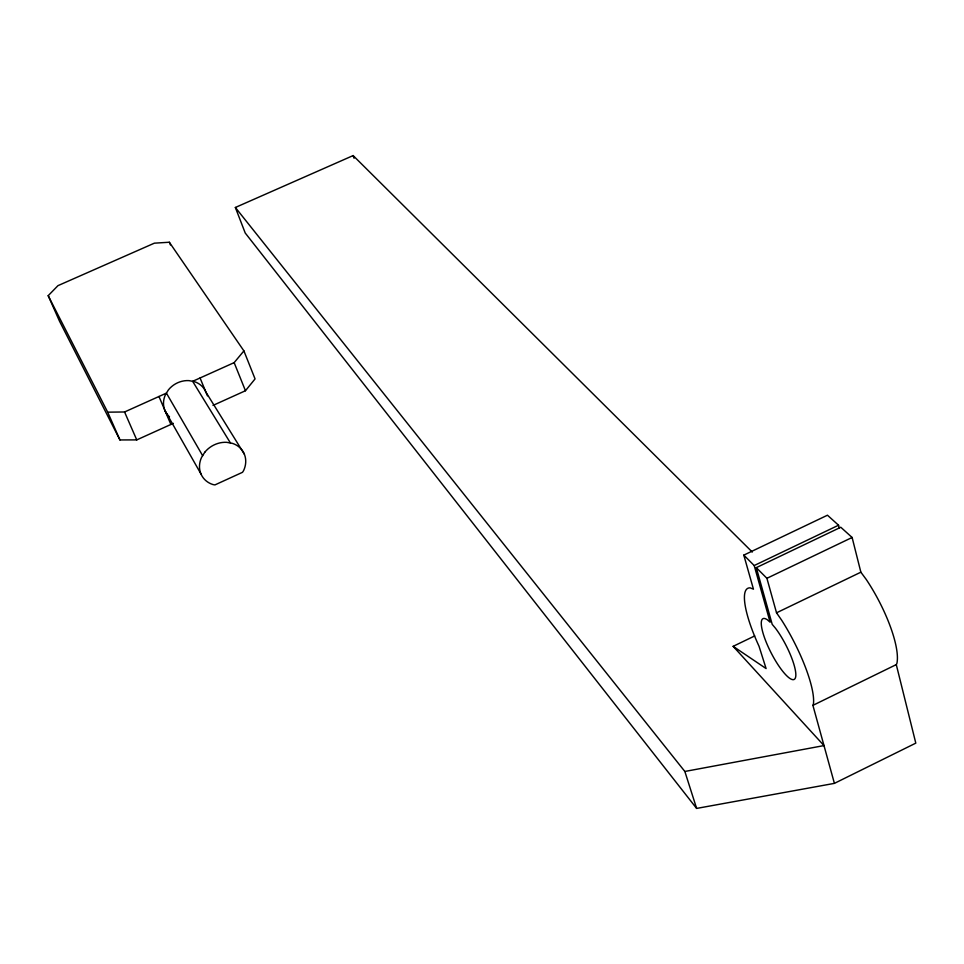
<?xml version="1.0" encoding="UTF-8"?>
<svg xmlns="http://www.w3.org/2000/svg" width="964" height="964" viewBox="0 0 964 964"><rect width="100%" height="100%" fill="white"/><g stroke="black" fill="none" stroke-linecap="round" stroke-linejoin="round"><path stroke-width="1.45" d="M812.905 705.359L813.375 704.31A68.36 16.701 62.8 0 0 781.635 620.165L776.526 612.815L766.91 578.304L756.294 567.651L840.789 527.248L852.116 537.478L860.864 572.194L866.19 579.388A68.022 19.316 62.3 0 1 896.869 663.509L896.279 664.606L812.905 705.359L834.402 783.371L696.623 808.422L245.218 232.999L235.361 207.477L353.137 155.578L752.281 552.059M212.996 405.41L245.458 390.733L255.062 378.912L243.904 350.908L169.339 242.241L154.373 243.169L57.948 285.657L48.2 295.671L59.443 321.048L119.946 439.946L136.755 439.897L173.339 423.353M230.456 443.018L192.643 381.322L234.156 362.633L243.904 350.908M834.402 783.371L915.8 743.136L896.279 664.606M235.361 207.477L684.85 771.465L823.991 745.582L733.146 646.338L754.692 635.939M776.526 612.815L860.864 572.194M766.91 578.304L852.116 537.478M733.146 646.338L766.091 668.558L759.029 646.254A68.36 16.701 62.8 0 1 750.173 587.871L753.45 589.173L743.81 555.119L827.461 515.21L838.547 525.223L839.283 528.067M743.81 555.119L754.197 565.543L838.547 525.223M48.2 295.671L107.691 412.17L124.561 411.977L166.423 393.131L202.645 455.671M244.338 454.14L205.874 392.059A22.485 19.955 -30 0 0 194.463 381.672L188.992 380.623A22.485 19.955 -30 0 0 168.423 389.878L165.41 394.746A22.485 19.955 -30 0 0 169.495 416.846M164.94 410.519L200.958 473.939M107.691 412.17L119.946 439.946M124.561 411.977L136.755 439.897M158.964 396.481L170.881 424.461M200.066 377.984L207.453 395.867M169.339 242.241L170.435 244.928M234.156 362.633L245.458 390.733M353.137 155.578L354.089 158.277M684.85 771.465L696.623 808.422M756.294 567.651L772.212 624.371L775.442 628.191A34.174 8.351 62.8 0 1 795.601 677.246A34.174 8.351 62.8 0 1 770.043 650.712A34.174 8.351 62.8 0 1 767.296 619.744L770.116 622.202L754.197 565.543M204.79 452.237L201.572 457.382A23.883 20.81 -30.6 0 0 213.032 484.579L214.948 484.904L242.518 472.3L243.591 470.613A23.883 20.81 -30.6 0 0 232.372 443.356L226.6 442.319A23.883 20.81 -30.6 0 0 204.79 452.237"/></g></svg>
